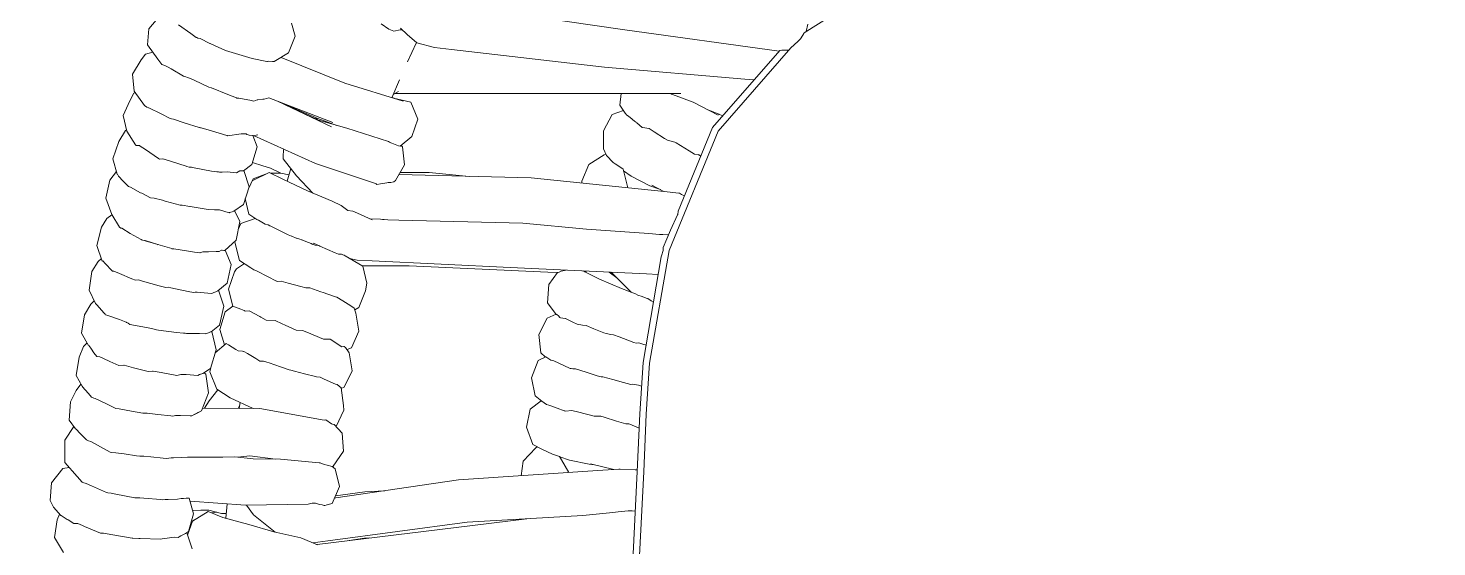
# Model space of a CAD drawing. Header units: centimetres. Extents: x 5488 to 20269, y -31398 to -19684.
# Drawn here: x 6185.37 to 6218.68, y -23768.16 to -23755.91 of the extents above; entities that cross this region are included whole.
import ezdxf

# ---------------------------------------------------------------- set-up
doc = ezdxf.new("R2010")
doc.units = ezdxf.units.CM
doc.layers.add('xxx_Auto_Kaplama_Ahşap Tarama', color=16, linetype='Continuous', lineweight=5)
doc.layers.add('xxx_Auto_Tefris_Tefris', color=32, linetype='Continuous', lineweight=15)

# ---------------------------------------------------------------- blocks, each defined once
blk = doc.blocks.new('trtetre')
at = {"color": 0, "linetype": 'ByBlock'}
for points in [[(443.587, 61.284), (441.215, 62.784)], [(447.824, 61.357), (451.368, 61.865)], [(458.818, 61.686), (459.081, 61.378)], [(443.54, 61.313), (443.496, 61.491)], [(447.824, 61.357), (444.177, 60.851)], [(453.131, 61.394), (452.97, 61.249)], [(453.14, 61.354), (453.085, 61.353)], [(453.14, 61.354), (453.29, 61.32)], [(453.29, 61.32), (453.407, 61.373)], [(453.583, 61.501), (453.407, 61.373)], [(455.706, 61.511), (455.62, 61.208)], [(458.089, 61.268), (458.381, 61.477)], [(459.081, 61.378), (459.114, 60.998)], [(443.596, 61.272), (443.587, 61.284)], [(443.596, 61.272), (443.654, 61.168)], [(443.654, 61.168), (443.67, 61.139)], [(443.734, 61.081), (443.67, 61.139)], [(443.734, 61.081), (443.902, 60.928)], [(452.323, 60.938), (452.747, 61.052)], [(452.97, 61.249), (452.747, 61.052)], [(452.754, 61.058), (452.762, 61.043)], [(452.762, 61.043), (452.961, 60.603)], [(455.781, 60.808), (455.62, 61.208)], [(457.516, 60.978), (457.281, 60.871)], [(457.516, 60.978), (457.634, 61.032)], [(457.637, 61.033), (457.869, 61.151)], [(457.92, 61.16), (457.869, 61.151)], [(457.948, 61.172), (457.921, 61.161)], [(457.964, 61.178), (457.948, 61.172)], [(458.089, 61.268), (457.964, 61.178)], [(459.114, 60.998), (458.87, 60.659)], [(443.902, 60.928), (445.618, 58.957)], [(444.074, 60.876), (443.947, 60.877)], [(444.074, 60.876), (444.115, 60.876)], [(444.152, 60.87), (444.115, 60.876)], [(444.152, 60.87), (444.163, 60.868)], [(444.163, 60.868), (445.75, 59.044)], [(448.309, 60.47), (451.922, 60.891)], [(452.323, 60.938), (451.922, 60.891)], [(455.953, 60.704), (454.444, 60.093)], [(456.114, 60.607), (455.781, 60.808)], [(456.638, 60.674), (456.289, 60.608)], [(457.269, 60.868), (456.638, 60.674)], [(457.269, 60.868), (457.281, 60.871)], [(458.773, 60.537), (458.87, 60.659)], [(459.156, 60.781), (458.989, 60.824)], [(459.26, 60.648), (459.156, 60.781)], [(459.26, 60.648), (459.466, 60.305)], [(448.309, 60.47), (444.985, 60.19)], [(456.155, 60.608), (456.114, 60.607)], [(456.252, 60.612), (456.155, 60.608)], [(456.252, 60.612), (456.271, 60.607)], [(456.289, 60.608), (456.271, 60.607)], [(458.554, 60.432), (458.264, 60.264)], [(458.554, 60.432), (458.622, 60.471)], [(458.622, 60.471), (458.701, 60.513)], [(458.773, 60.537), (458.701, 60.513)], [(459.466, 60.305), (459.428, 59.907)], [(444.768, 60.172), (444.985, 60.19)], [(453.07, 59.671), (454.444, 60.093)], [(453.333, 59.752), (453.157, 60.173)], [(457.211, 59.828), (457.601, 59.983)], [(457.607, 59.985), (457.601, 59.983)], [(457.662, 60.002), (457.606, 59.985)], [(458.007, 60.164), (457.662, 60.002)], [(458.007, 60.164), (458.117, 60.215)], [(458.117, 60.215), (458.252, 60.261)], [(458.264, 60.264), (458.252, 60.261)], [(445.618, 59.34), (446.207, 59.643)], [(446.207, 59.643), (446.757, 59.85)], [(446.504, 59.85), (446.711, 59.85)], [(446.711, 59.85), (453.256, 59.851)], [(446.72, 59.836), (446.735, 59.85)], [(447.942, 59.577), (447.908, 59.85)], [(452.884, 59.644), (452.717, 59.243)], [(453.294, 59.739), (452.884, 59.644)], [(453.18, 59.896), (453.303, 59.824)], [(453.263, 59.732), (453.322, 59.76)], [(453.322, 59.76), (453.33, 59.76)], [(456.241, 59.747), (454.731, 59.168)], [(456.04, 59.67), (454.761, 59.064)], [(456.039, 59.669), (455.086, 59.259)], [(456.355, 59.72), (456.241, 59.747)], [(456.387, 59.718), (456.355, 59.72)], [(456.387, 59.718), (456.505, 59.704)], [(456.505, 59.704), (456.516, 59.704)], [(456.516, 59.704), (456.598, 59.672)], [(456.628, 59.677), (456.598, 59.672)], [(456.654, 59.682), (456.628, 59.677)], [(456.654, 59.682), (456.951, 59.739)], [(456.974, 59.737), (456.951, 59.739)], [(456.996, 59.742), (456.974, 59.737)], [(457.004, 59.745), (456.996, 59.742)], [(457.211, 59.828), (457.005, 59.745)], [(459.428, 59.907), (459.18, 59.566)], [(459.432, 59.857), (459.4, 59.869)], [(459.533, 59.681), (459.432, 59.857)], [(459.533, 59.681), (459.686, 59.328)], [(445.51, 59.32), (445.588, 59.354)], [(445.588, 59.354), (445.594, 59.356)], [(445.601, 59.359), (445.594, 59.356)], [(445.601, 59.359), (445.773, 59.433)], [(445.773, 59.433), (445.861, 59.466)], [(447.73, 59.311), (447.701, 59.287)], [(447.759, 59.33), (447.73, 59.311)], [(447.759, 59.33), (447.778, 59.34)], [(447.778, 59.34), (447.82, 59.384)], [(447.82, 59.384), (447.942, 59.577)], [(448.124, 59.352), (447.859, 59.446)], [(448.333, 58.972), (448.124, 59.352)], [(455.823, 59.567), (455.068, 59.217)], [(455.518, 59.445), (455.524, 59.428)], [(458.792, 59.368), (458.577, 59.26)], [(458.792, 59.368), (459.082, 59.51)], [(459.085, 59.511), (459.082, 59.51)], [(459.125, 59.527), (459.085, 59.511)], [(459.18, 59.566), (459.125, 59.527)], [(459.686, 59.328), (459.604, 58.958)], [(446.564, 57.072), (445.75, 59.044)], [(447.13, 58.947), (447.25, 59.022)], [(447.25, 59.022), (447.409, 59.05)], [(447.411, 59.051), (447.41, 59.05)], [(447.411, 59.051), (447.413, 59.051)], [(447.544, 59.159), (447.413, 59.051)], [(447.552, 59.165), (447.593, 59.199)], [(447.593, 59.199), (447.701, 59.287)], [(448.328, 58.54), (448.333, 58.972)], [(452.717, 59.243), (452.858, 58.835)], [(454.399, 59.031), (453.414, 58.716)], [(454.399, 59.031), (455.068, 59.217)], [(454.632, 59.095), (455.086, 59.259)], [(455.092, 59.228), (455.128, 59.277)], [(457.601, 58.971), (457.235, 58.862)], [(457.601, 58.971), (457.845, 59.039)], [(457.856, 59.038), (457.845, 59.039)], [(457.887, 59.047), (457.856, 59.038)], [(457.891, 59.047), (457.879, 59.045)], [(458.242, 59.159), (457.891, 59.047)], [(458.242, 59.159), (458.501, 59.242)], [(458.542, 59.253), (458.501, 59.242)], [(458.577, 59.26), (458.542, 59.253)], [(459.604, 58.958), (459.398, 58.634)], [(459.635, 58.98), (459.611, 58.993)], [(459.635, 58.98), (459.79, 58.718)], [(446.779, 56.142), (445.618, 58.957)], [(446.303, 58.493), (446.611, 58.681)], [(446.611, 58.681), (446.64, 58.698)], [(446.64, 58.698), (446.817, 58.744)], [(446.886, 58.789), (446.817, 58.744)], [(446.886, 58.789), (447.13, 58.947)], [(452.858, 58.835), (453.134, 58.604)], [(453.174, 58.617), (453.336, 58.676)], [(453.336, 58.676), (453.36, 58.688)], [(453.391, 58.704), (453.36, 58.688)], [(453.414, 58.716), (453.391, 58.704)], [(456.604, 58.855), (455.141, 58.199)], [(456.615, 58.853), (456.505, 58.875)], [(456.618, 58.861), (456.522, 58.588)], [(456.712, 58.866), (456.618, 58.861)], [(456.712, 58.866), (456.729, 58.871)], [(456.729, 58.871), (456.766, 58.881)], [(456.766, 58.881), (456.781, 58.897)], [(456.883, 58.895), (456.781, 58.897)], [(456.894, 58.894), (456.883, 58.895)], [(456.894, 58.894), (457.219, 58.854)], [(457.219, 58.854), (457.231, 58.86)], [(457.231, 58.86), (457.235, 58.862)], [(459.398, 58.634), (459.378, 58.622)], [(459.79, 58.718), (459.928, 58.31)], [(446.029, 58.368), (446.058, 58.39)], [(446.058, 58.39), (446.066, 58.396)], [(446.066, 58.396), (446.076, 58.401)], [(446.076, 58.401), (446.092, 58.409)], [(446.092, 58.409), (446.177, 58.42)], [(446.303, 58.493), (446.177, 58.42)], [(448.097, 58.219), (448.261, 58.383)], [(448.261, 58.383), (448.328, 58.54)], [(448.31, 58.4), (448.275, 58.415)], [(448.678, 58.171), (448.31, 58.4)], [(453.086, 58.593), (453.032, 58.167)], [(453.117, 58.618), (453.086, 58.593)], [(453.134, 58.604), (453.174, 58.617)], [(455.586, 57.907), (455.906, 58.308)], [(455.898, 58.511), (455.889, 58.534)], [(455.9, 58.459), (455.898, 58.511)], [(455.902, 58.422), (455.9, 58.459)], [(455.902, 58.422), (455.906, 58.309)], [(455.906, 58.309), (455.906, 58.308)], [(456.522, 58.588), (456.646, 58.173)], [(458.201, 58.135), (458.717, 58.299)], [(458.728, 58.301), (458.717, 58.299)], [(458.728, 58.301), (458.747, 58.306)], [(458.827, 58.299), (458.747, 58.306)], [(458.849, 58.315), (458.827, 58.299)], [(459.157, 58.53), (458.849, 58.315)], [(459.157, 58.53), (459.284, 58.609)], [(459.284, 58.609), (459.3, 58.618)], [(459.363, 58.621), (459.3, 58.618)], [(459.363, 58.621), (459.378, 58.622)], [(459.928, 58.31), (459.833, 57.946)], [(447.672, 57.896), (447.858, 58.021)], [(447.757, 57.622), (447.86, 58.031)], [(447.86, 58.031), (447.864, 58.062)], [(447.916, 58.098), (447.864, 58.062)], [(447.916, 58.098), (448.055, 58.19)], [(448.055, 58.19), (448.097, 58.219)], [(448.842, 57.779), (448.678, 58.171)], [(452.451, 57.986), (451.509, 57.892)], [(452.451, 57.986), (453.139, 57.982)], [(453.032, 58.167), (453.248, 57.795)], [(453.699, 57.713), (455.141, 58.199)], [(455.724, 58.08), (455.809, 57.779)], [(455.768, 57.925), (455.956, 57.968)], [(455.914, 57.83), (456.233, 57.986)], [(455.956, 57.968), (456.202, 58.084)], [(456.194, 57.967), (455.957, 57.969)], [(456.202, 58.084), (456.385, 58.141)], [(456.624, 57.797), (456.233, 57.986)], [(456.633, 58.218), (456.385, 58.141)], [(456.646, 58.173), (456.845, 58.022)], [(456.712, 57.644), (456.832, 58.032)], [(456.9, 58.023), (456.845, 58.022)], [(456.926, 58.026), (456.9, 58.023)], [(456.926, 58.026), (456.929, 58.025)], [(456.929, 58.025), (456.93, 58.025)], [(457.009, 57.979), (456.93, 58.025)], [(457.009, 57.979), (457.229, 57.998)], [(457.349, 57.995), (457.229, 57.998)], [(457.407, 57.994), (457.349, 57.995)], [(457.407, 57.994), (457.43, 58)], [(457.43, 58), (457.45, 57.999)], [(457.45, 57.999), (457.476, 57.997)], [(457.476, 57.997), (457.595, 58.019)], [(457.595, 58.019), (458.052, 58.105)], [(458.072, 58.107), (458.052, 58.105)], [(458.072, 58.107), (458.122, 58.111)], [(458.126, 58.111), (458.122, 58.111)], [(458.183, 58.129), (458.126, 58.111)], [(458.201, 58.135), (458.183, 58.129)], [(459.848, 58.005), (460.003, 57.803)], [(450.041, 57.855), (446.896, 57.534)], [(446.899, 57.534), (447.186, 57.688)], [(446.984, 57.58), (447.231, 57.666)], [(447.231, 57.666), (447.672, 57.896)], [(448.84, 57.732), (448.842, 57.779)], [(450.041, 57.855), (453.168, 57.933)], [(453.248, 57.795), (453.285, 57.766)], [(453.36, 57.75), (453.285, 57.766)], [(453.396, 57.746), (453.36, 57.75)], [(453.396, 57.746), (453.42, 57.744)], [(453.42, 57.744), (453.455, 57.739)], [(453.544, 57.723), (453.455, 57.739)], [(453.606, 57.715), (453.544, 57.723)], [(453.606, 57.715), (453.691, 57.704)], [(453.691, 57.704), (453.702, 57.714)], [(455.201, 57.495), (455.586, 57.907)], [(455.332, 57.548), (455.914, 57.83)], [(456.617, 57.832), (456.321, 57.944)], [(456.726, 57.598), (456.617, 57.832)], [(456.712, 57.644), (456.844, 57.224)], [(459.277, 57.507), (459.516, 57.639)], [(459.516, 57.639), (459.563, 57.653)], [(459.691, 57.782), (459.563, 57.653)], [(459.798, 57.901), (459.691, 57.782)], [(459.798, 57.901), (459.821, 57.946)], [(459.833, 57.946), (459.821, 57.946)], [(460.1, 57.377), (460.003, 57.803)], [(446.485, 57.466), (446.416, 57.43)], [(446.485, 57.466), (446.531, 57.494)], [(446.531, 57.494), (446.547, 57.498)], [(446.547, 57.498), (446.896, 57.534)], [(454.533, 57.206), (454.744, 57.309)], [(454.744, 57.309), (455.332, 57.548)], [(456.718, 56.996), (456.799, 57.366)], [(458.696, 57.31), (458.341, 57.211)], [(458.696, 57.31), (458.758, 57.326)], [(458.758, 57.326), (458.952, 57.378)], [(459.044, 57.384), (458.952, 57.378)], [(459.248, 57.492), (459.044, 57.384)], [(459.248, 57.492), (459.277, 57.507)], [(460.1, 57.377), (459.954, 56.989)], [(446.574, 56.993), (446.564, 57.072)], [(446.575, 56.988), (446.574, 56.993)], [(446.575, 56.988), (446.578, 56.982)], [(446.578, 56.982), (446.748, 56.624)], [(453.799, 56.867), (454.15, 57.02)], [(454.15, 57.02), (454.26, 57.073)], [(454.26, 57.073), (454.376, 57.084)], [(454.438, 57.131), (454.376, 57.084)], [(454.438, 57.131), (454.533, 57.206)], [(456.525, 56.872), (456.718, 56.996)], [(456.844, 57.224), (457.069, 57.072)], [(457.052, 57.083), (456.929, 56.822)], [(457.113, 57.055), (457.069, 57.071)], [(457.113, 57.055), (457.114, 57.055)], [(457.114, 57.055), (457.171, 57.041)], [(457.171, 57.041), (457.184, 57.034)], [(457.411, 57.098), (457.184, 57.034)], [(457.411, 57.098), (457.529, 57.102)], [(457.529, 57.102), (457.676, 57.109)], [(457.677, 57.109), (457.676, 57.109)], [(458.104, 57.181), (457.677, 57.109)], [(458.104, 57.181), (458.113, 57.183)], [(458.113, 57.183), (458.291, 57.21)], [(458.341, 57.211), (458.291, 57.21)], [(459.778, 56.692), (459.954, 56.989)], [(459.952, 56.985), (460.07, 56.899)], [(447.256, 56.539), (448.734, 56.641)], [(450.235, 56.786), (448.734, 56.641)], [(450.235, 56.786), (453.166, 56.858)], [(453.43, 56.869), (453.166, 56.858)], [(453.43, 56.869), (453.514, 56.873)], [(453.514, 56.873), (453.539, 56.874)], [(453.555, 56.875), (453.539, 56.874)], [(453.555, 56.875), (453.6, 56.877)], [(453.6, 56.877), (453.847, 56.888)], [(456.196, 56.715), (455.785, 56.509)], [(456.222, 56.727), (456.196, 56.715)], [(456.262, 56.744), (456.222, 56.727)], [(456.262, 56.744), (456.326, 56.766)], [(456.486, 56.855), (456.326, 56.766)], [(456.486, 56.855), (456.487, 56.855)], [(456.487, 56.855), (456.511, 56.868)], [(456.511, 56.868), (456.525, 56.872)], [(456.906, 56.778), (456.565, 56.898)], [(456.964, 56.652), (456.906, 56.778)], [(456.929, 56.822), (457.018, 56.386)], [(459.524, 56.546), (459.722, 56.672)], [(459.742, 56.671), (459.722, 56.672)], [(459.778, 56.692), (459.742, 56.671)], [(460.07, 56.899), (460.203, 56.688)], [(460.203, 56.688), (460.307, 56.255)], [(446.919, 56.211), (446.748, 56.624)], [(446.806, 56.508), (446.796, 56.508)], [(446.806, 56.508), (446.925, 56.517)], [(446.925, 56.517), (447.002, 56.522)], [(447.002, 56.522), (447.256, 56.539)], [(455.089, 56.278), (455.194, 56.31)], [(455.199, 56.285), (455.244, 56.306)], [(455.468, 56.394), (455.244, 56.306)], [(455.511, 56.407), (455.458, 56.391)], [(455.511, 56.407), (455.585, 56.43)], [(455.593, 56.432), (455.703, 56.478)], [(455.746, 56.498), (455.704, 56.478)], [(455.745, 56.498), (455.785, 56.509)], [(456.933, 55.903), (457.041, 56.305)], [(457.018, 56.386), (457.285, 56.137)], [(457.041, 56.305), (457.05, 56.356)], [(458.866, 56.28), (459.167, 56.374)], [(458.866, 56.28), (459.169, 56.369)], [(459.187, 56.374), (459.167, 56.374)], [(459.219, 56.384), (459.169, 56.369)], [(459.255, 56.394), (459.234, 56.388)], [(459.265, 56.397), (459.255, 56.394)], [(459.523, 56.546), (459.265, 56.397)], [(447.243, 53.474), (446.779, 56.142)], [(446.921, 56.188), (446.919, 56.211)], [(446.921, 56.188), (446.919, 56.152)], [(446.919, 56.152), (446.919, 56.147)], [(446.921, 56.142), (446.919, 56.147)], [(446.957, 56.011), (446.921, 56.142)], [(446.957, 56.011), (446.962, 55.99)], [(447.395, 53.496), (446.962, 55.99)], [(454.024, 55.769), (454.437, 56.014)], [(454.437, 56.014), (454.463, 56.028)], [(454.463, 56.028), (454.491, 56.037)], [(454.491, 56.037), (454.526, 56.05)], [(454.526, 56.05), (454.597, 56.052)], [(454.676, 56.087), (454.597, 56.052)], [(454.676, 56.087), (455.035, 56.245)], [(455.035, 56.245), (455.062, 56.257)], [(455.062, 56.257), (455.151, 56.265)], [(455.198, 56.285), (455.151, 56.265)], [(457.272, 56.149), (457.135, 55.806)], [(457.309, 56.14), (457.285, 56.137)], [(457.35, 56.148), (457.309, 56.14)], [(457.35, 56.148), (457.363, 56.15)], [(457.418, 56.114), (457.363, 56.15)], [(457.487, 56.115), (457.418, 56.114)], [(457.67, 56.112), (457.487, 56.115)], [(457.67, 56.112), (457.8, 56.109)], [(457.871, 56.082), (457.8, 56.109)], [(457.874, 56.082), (457.87, 56.082)], [(458.004, 56.102), (457.874, 56.082)], [(458.189, 56.132), (458.004, 56.102)], [(458.189, 56.132), (458.487, 56.18)], [(458.508, 56.178), (458.487, 56.18)], [(458.535, 56.182), (458.508, 56.178)], [(458.535, 56.182), (458.537, 56.183)], [(458.866, 56.28), (458.54, 56.184)], [(458.866, 56.28), (458.861, 56.278)], [(460.307, 56.255), (460.182, 55.89)], [(450.533, 55.738), (447.313, 55.587)], [(448.014, 55.494), (448.192, 55.628)], [(448.427, 55.465), (448.815, 55.657)], [(448.738, 55.654), (448.744, 55.622)], [(448.777, 55.638), (448.741, 55.637)], [(448.809, 55.657), (448.796, 55.648)], [(449.216, 55.676), (449.329, 55.65)], [(449.329, 55.65), (449.378, 55.626)], [(449.394, 55.617), (449.645, 55.629)], [(452.928, 55.777), (449.645, 55.629)], [(450.533, 55.738), (453.796, 55.895)], [(452.928, 55.777), (454.044, 55.781)], [(454.158, 55.912), (453.796, 55.895)], [(453.928, 55.367), (454.024, 55.769)], [(454.158, 55.912), (454.336, 55.954)], [(456.52, 55.652), (456.277, 55.527)], [(456.554, 55.667), (456.52, 55.652)], [(456.554, 55.667), (456.594, 55.686)], [(456.594, 55.686), (456.671, 55.733)], [(456.671, 55.733), (456.933, 55.903)], [(457.004, 55.704), (456.822, 55.831)], [(457.051, 55.639), (457.004, 55.704)], [(457.193, 55.23), (457.051, 55.639)], [(457.135, 55.806), (457.231, 55.367)], [(459.778, 55.598), (459.907, 55.653)], [(459.944, 55.653), (459.907, 55.653)], [(459.95, 55.659), (459.944, 55.653)], [(460.111, 55.833), (459.95, 55.659)], [(460.111, 55.833), (460.172, 55.894)], [(460.182, 55.89), (460.172, 55.894)], [(460.275, 55.884), (460.203, 55.95)], [(460.275, 55.884), (460.431, 55.644)], [(460.431, 55.644), (460.493, 55.202)], [(447.034, 55.574), (447.313, 55.587)], [(447.664, 55.148), (448.146, 55.626)], [(447.9, 55.239), (448.427, 55.465)], [(449.378, 55.626), (449.394, 55.617)], [(449.621, 55.336), (449.415, 55.618)], [(449.621, 55.336), (449.654, 54.904)], [(453.956, 55.19), (453.928, 55.367)], [(455.49, 55.286), (455.782, 55.369)], [(455.782, 55.369), (455.948, 55.414)], [(455.948, 55.414), (456.042, 55.41)], [(456.042, 55.41), (456.064, 55.417)], [(456.056, 55.415), (456.061, 55.416)], [(456.277, 55.527), (456.061, 55.416)], [(457.231, 55.367), (457.451, 55.184)], [(458.837, 55.308), (458.679, 55.264)], [(459.227, 55.417), (458.837, 55.308)], [(459.227, 55.417), (459.325, 55.445)], [(459.396, 55.437), (459.325, 55.445)], [(459.479, 55.469), (459.396, 55.437)], [(459.778, 55.598), (459.479, 55.469)], [(447.202, 54.954), (447.283, 55.003)], [(447.283, 55.003), (447.323, 55.017)], [(447.323, 55.017), (447.417, 55.053)], [(447.417, 55.053), (447.519, 55.081)], [(447.576, 55.114), (447.519, 55.081)], [(447.576, 55.114), (447.9, 55.239)], [(454.113, 54.793), (453.956, 55.19)], [(454.492, 54.948), (454.639, 55.038)], [(454.639, 55.038), (454.67, 55.046)], [(454.67, 55.046), (454.717, 55.059)], [(454.957, 55.144), (454.717, 55.059)], [(454.957, 55.144), (455.012, 55.164)], [(455.011, 55.163), (455.276, 55.256)], [(455.276, 55.256), (455.282, 55.258)], [(455.282, 55.258), (455.366, 55.256)], [(455.49, 55.286), (455.366, 55.256)], [(457.097, 54.823), (457.193, 55.23)], [(457.309, 54.821), (457.431, 55.201)], [(457.497, 55.163), (457.451, 55.184)], [(457.544, 55.148), (457.497, 55.163)], [(457.544, 55.148), (457.561, 55.143)], [(457.592, 55.124), (457.561, 55.143)], [(457.688, 55.132), (457.592, 55.124)], [(457.936, 55.155), (457.688, 55.132)], [(457.936, 55.155), (457.985, 55.159)], [(458.022, 55.149), (457.985, 55.159)], [(458.15, 55.175), (458.022, 55.149)], [(458.562, 55.259), (458.15, 55.175)], [(458.562, 55.259), (458.618, 55.271)], [(458.679, 55.264), (458.618, 55.271)], [(460.493, 55.202), (460.344, 54.885)], [(447.202, 54.954), (447.148, 54.921)], [(449.397, 54.593), (449.434, 54.628)], [(449.434, 54.628), (449.446, 54.63)], [(449.446, 54.63), (449.654, 54.904)], [(449.662, 54.539), (449.452, 54.637)], [(454.112, 54.234), (454.187, 54.66)], [(454.211, 54.741), (454.113, 54.793)], [(454.187, 54.66), (454.222, 54.779)], [(454.222, 54.779), (454.284, 54.82)], [(454.284, 54.82), (454.294, 54.826)], [(454.294, 54.826), (454.301, 54.829)], [(454.492, 54.948), (454.301, 54.829)], [(456.458, 54.578), (456.709, 54.713)], [(456.709, 54.713), (456.799, 54.71)], [(456.827, 54.72), (456.799, 54.71)], [(456.827, 54.72), (456.908, 54.753)], [(456.908, 54.753), (457.092, 54.827)], [(457.273, 54.687), (457.092, 54.827)], [(457.399, 54.273), (457.273, 54.687)], [(457.309, 54.821), (457.408, 54.377)], [(460.104, 54.619), (460.112, 54.632)], [(460.145, 54.664), (460.112, 54.632)], [(460.306, 54.848), (460.145, 54.664)], [(460.306, 54.848), (460.34, 54.886)], [(460.344, 54.885), (460.34, 54.886)], [(460.374, 54.949), (460.451, 54.875)], [(460.451, 54.875), (460.605, 54.617)], [(448.742, 54.364), (448.559, 54.289)], [(448.824, 54.379), (448.742, 54.364)], [(448.824, 54.379), (448.949, 54.4)], [(449.051, 54.449), (448.949, 54.4)], [(449.228, 54.534), (449.051, 54.449)], [(449.228, 54.534), (449.236, 54.537)], [(449.236, 54.537), (449.349, 54.55)], [(449.361, 54.56), (449.349, 54.55)], [(449.397, 54.593), (449.361, 54.56)], [(449.857, 54.152), (449.662, 54.539)], [(455.855, 54.379), (455.596, 54.261)], [(455.855, 54.379), (455.927, 54.411)], [(455.927, 54.411), (456.094, 54.485)], [(456.094, 54.485), (456.306, 54.491)], [(456.433, 54.563), (456.306, 54.491)], [(456.433, 54.563), (456.458, 54.578)], [(457.408, 54.377), (457.609, 54.221)], [(459.02, 54.294), (459.219, 54.338)], [(459.53, 54.395), (459.219, 54.338)], [(459.566, 54.422), (459.53, 54.395)], [(459.566, 54.422), (459.599, 54.436)], [(459.612, 54.441), (459.599, 54.436)], [(459.612, 54.441), (459.62, 54.444)], [(459.62, 54.444), (459.776, 54.509)], [(460.074, 54.609), (459.777, 54.509)], [(460.074, 54.609), (460.104, 54.619)], [(460.669, 54.183), (460.605, 54.617)], [(447.613, 53.97), (447.557, 53.95)], [(447.613, 53.97), (447.961, 54.1)], [(447.961, 54.1), (448.089, 54.148)], [(448.089, 54.148), (448.153, 54.152)], [(448.268, 54.179), (448.153, 54.152)], [(448.268, 54.179), (448.323, 54.191)], [(448.559, 54.289), (448.323, 54.191)], [(449.814, 53.722), (449.857, 54.152)], [(454.29, 53.843), (454.112, 54.234)], [(454.723, 54), (454.515, 53.865)], [(454.723, 54), (454.757, 54.022)], [(454.757, 54.022), (454.792, 54.045)], [(454.792, 54.045), (454.953, 54.048)], [(455.196, 54.146), (454.953, 54.048)], [(455.196, 54.146), (455.308, 54.193)], [(455.308, 54.193), (455.445, 54.249)], [(455.445, 54.249), (455.596, 54.261)], [(457.29, 53.911), (457.399, 54.273)], [(457.589, 54.227), (457.49, 53.79)], [(457.595, 54.232), (457.589, 54.227)], [(457.609, 54.221), (457.622, 54.215)], [(457.668, 54.196), (457.622, 54.215)], [(457.697, 54.188), (457.668, 54.196)], [(457.697, 54.188), (457.727, 54.179)], [(457.728, 54.179), (457.727, 54.179)], [(457.728, 54.179), (457.729, 54.178)], [(457.736, 54.174), (457.73, 54.178)], [(457.88, 54.175), (457.736, 54.174)], [(457.88, 54.175), (457.928, 54.175)], [(457.928, 54.175), (458.19, 54.179)], [(458.19, 54.179), (458.223, 54.186)], [(458.264, 54.189), (458.223, 54.186)], [(458.264, 54.189), (458.424, 54.206)], [(458.424, 54.206), (458.852, 54.255)], [(458.852, 54.255), (458.9, 54.269)], [(458.924, 54.273), (458.9, 54.269)], [(458.924, 54.273), (459.02, 54.294)], [(460.669, 54.183), (460.505, 53.894)], [(447.324, 53.904), (447.396, 53.929)], [(447.396, 53.929), (447.496, 53.959)], [(447.496, 53.959), (447.557, 53.95)], [(449.695, 53.629), (449.6, 53.565)], [(449.873, 53.537), (449.695, 53.629)], [(449.814, 53.722), (449.705, 53.624)], [(454.272, 53.298), (454.34, 53.725)], [(454.392, 53.798), (454.29, 53.843)], [(454.34, 53.725), (454.428, 53.849)], [(454.453, 53.866), (454.428, 53.849)], [(454.453, 53.867), (454.457, 53.869)], [(454.457, 53.869), (454.466, 53.872)], [(454.466, 53.872), (454.515, 53.865)], [(456.554, 53.586), (456.744, 53.703)], [(456.744, 53.703), (456.836, 53.751)], [(456.836, 53.751), (456.844, 53.754)], [(456.844, 53.754), (456.863, 53.762)], [(456.863, 53.762), (456.97, 53.769)], [(457.025, 53.802), (456.97, 53.769)], [(457.025, 53.802), (457.197, 53.908)], [(457.197, 53.908), (457.254, 53.942)], [(457.254, 53.942), (457.511, 53.72)], [(457.622, 53.353), (457.49, 53.79)], [(460.151, 53.589), (460.243, 53.631)], [(460.312, 53.632), (460.243, 53.631)], [(460.378, 53.724), (460.312, 53.632)], [(460.439, 53.81), (460.378, 53.724)], [(460.439, 53.81), (460.492, 53.885)], [(460.505, 53.894), (460.492, 53.885)], [(460.542, 53.961), (460.624, 53.868)], [(460.624, 53.868), (460.728, 53.622)], [(447.318, 52.273), (447.243, 53.474)], [(447.47, 52.284), (447.395, 53.496)], [(448.741, 53.266), (448.995, 53.343)], [(448.995, 53.343), (449.051, 53.342)], [(449.093, 53.35), (449.051, 53.342)], [(449.093, 53.35), (449.116, 53.354)], [(449.265, 53.425), (449.116, 53.354)], [(449.505, 53.535), (449.265, 53.425)], [(449.546, 53.541), (449.505, 53.535)], [(449.546, 53.541), (449.571, 53.545)], [(449.6, 53.565), (449.571, 53.545)], [(450.028, 53.131), (449.873, 53.537)], [(454.461, 52.911), (454.272, 53.298)], [(455.638, 53.292), (455.723, 53.31)], [(455.722, 53.31), (455.765, 53.319)], [(455.967, 53.391), (455.765, 53.319)], [(455.967, 53.391), (456.235, 53.488)], [(456.235, 53.488), (456.288, 53.503)], [(456.288, 53.503), (456.372, 53.528)], [(456.372, 53.528), (456.453, 53.526)], [(456.554, 53.586), (456.453, 53.526)], [(457.64, 53.269), (457.618, 53.367)], [(457.622, 53.353), (457.8, 53.236)], [(459.446, 53.371), (459.093, 53.282)], [(459.667, 53.428), (459.446, 53.371)], [(459.667, 53.428), (459.671, 53.429)], [(459.789, 53.425), (459.672, 53.429)], [(460.003, 53.521), (459.789, 53.425)], [(460.151, 53.589), (460.003, 53.521)], [(460.728, 53.622), (460.801, 53.185)], [(447.505, 52.954), (447.636, 52.983)], [(447.636, 52.983), (447.683, 52.975)], [(447.856, 53.022), (447.683, 52.975)], [(447.856, 53.022), (448.105, 53.088)], [(448.105, 53.088), (448.343, 53.152)], [(448.343, 53.152), (448.388, 53.152)], [(448.481, 53.181), (448.388, 53.152)], [(448.481, 53.181), (448.741, 53.266)], [(449.946, 52.707), (450.028, 53.131)], [(454.534, 52.898), (454.627, 52.974)], [(454.627, 52.974), (454.665, 52.979)], [(454.669, 52.981), (454.665, 52.979)], [(454.938, 53.103), (454.669, 52.981)], [(454.938, 53.103), (455.03, 53.145)], [(455.03, 53.145), (455.117, 53.153)], [(455.14, 53.159), (455.117, 53.153)], [(455.398, 53.228), (455.14, 53.159)], [(455.398, 53.228), (455.638, 53.292)], [(457.471, 52.864), (457.64, 53.269)], [(457.735, 53.22), (457.667, 52.777)], [(457.775, 53.253), (457.735, 53.22)], [(457.8, 53.236), (457.853, 53.221)], [(457.853, 53.221), (457.861, 53.219)], [(457.88, 53.21), (457.861, 53.219)], [(457.88, 53.21), (457.921, 53.19)], [(457.921, 53.19), (458.196, 53.207)], [(458.196, 53.207), (458.27, 53.213)], [(458.285, 53.211), (458.27, 53.213)], [(458.285, 53.211), (458.321, 53.207)], [(458.416, 53.186), (458.321, 53.207)], [(458.786, 53.254), (458.416, 53.186)], [(458.93, 53.283), (458.786, 53.254)], [(458.93, 53.283), (458.981, 53.291)], [(458.984, 53.291), (458.981, 53.291)], [(458.984, 53.291), (458.993, 53.291)], [(459.093, 53.282), (458.993, 53.291)], [(460.659, 52.931), (460.801, 53.185)], [(460.686, 52.98), (460.802, 52.829)], [(447.43, 52.934), (447.505, 52.954)], [(449.785, 52.577), (449.946, 52.707)], [(454.532, 52.882), (454.461, 52.911)], [(454.534, 52.898), (454.478, 52.476)], [(456.615, 52.407), (457.156, 52.658)], [(457.156, 52.658), (457.471, 52.864)], [(457.656, 52.588), (457.45, 52.85)], [(457.667, 52.777), (457.833, 52.354)], [(460.101, 52.521), (460.353, 52.646)], [(460.379, 52.654), (460.353, 52.646)], [(460.379, 52.654), (460.429, 52.671)], [(460.433, 52.671), (460.429, 52.671)], [(460.468, 52.712), (460.433, 52.671)], [(460.468, 52.712), (460.519, 52.769)], [(460.519, 52.77), (460.648, 52.921)], [(460.652, 52.924), (460.648, 52.921)], [(460.652, 52.924), (460.659, 52.931)], [(460.802, 52.829), (460.934, 52.564)], [(448.699, 52.261), (448.972, 52.334)], [(448.972, 52.334), (449.084, 52.362)], [(449.084, 52.362), (449.217, 52.343)], [(449.244, 52.348), (449.217, 52.343)], [(449.244, 52.348), (449.263, 52.35)], [(449.427, 52.416), (449.263, 52.35)], [(449.571, 52.473), (449.427, 52.416)], [(449.62, 52.485), (449.571, 52.473)], [(449.62, 52.485), (449.675, 52.497)], [(449.675, 52.497), (449.785, 52.577)], [(450.066, 52.392), (449.803, 52.591)], [(450.153, 51.964), (450.066, 52.392)], [(454.469, 52.368), (454.478, 52.476)], [(454.653, 51.981), (454.469, 52.368)], [(454.931, 52.133), (456.454, 52.406)], [(457.809, 52.417), (456.454, 52.406)], [(456.921, 52.549), (456.941, 52.416)], [(456.936, 52.41), (456.964, 52.444)], [(457.763, 52.417), (457.656, 52.588)], [(457.938, 52.298), (457.833, 52.354)], [(458.063, 52.232), (457.904, 52.32)], [(457.951, 52.292), (457.938, 52.298)], [(458.865, 52.267), (459.123, 52.296)], [(459.189, 52.293), (459.123, 52.296)], [(459.221, 52.299), (459.189, 52.293)], [(459.221, 52.299), (459.489, 52.347)], [(459.489, 52.347), (459.78, 52.401)], [(459.858, 52.409), (459.78, 52.401)], [(459.858, 52.409), (459.873, 52.411)], [(459.873, 52.411), (460.101, 52.521)], [(460.934, 52.564), (460.966, 52.13)], [(447.377, 50.907), (447.318, 52.273)], [(447.53, 50.916), (447.47, 52.284)], [(447.485, 51.939), (447.706, 52.037)], [(447.706, 52.037), (447.727, 52.047)], [(447.727, 52.047), (447.799, 52.042)], [(448.021, 52.11), (447.799, 52.042)], [(448.021, 52.11), (448.31, 52.204)], [(448.31, 52.204), (448.392, 52.225)], [(448.392, 52.225), (448.397, 52.226)], [(448.397, 52.226), (448.409, 52.229)], [(448.409, 52.229), (448.55, 52.222)], [(448.699, 52.261), (448.55, 52.222)], [(449.999, 51.559), (450.153, 51.964)], [(454.702, 52.032), (454.507, 51.822)], [(454.655, 51.981), (454.653, 51.981)], [(454.735, 52.039), (454.702, 52.032)], [(454.735, 52.039), (454.758, 52.043)], [(454.898, 52.135), (454.758, 52.043)], [(454.931, 52.133), (454.898, 52.135)], [(457.951, 52.292), (458.004, 52.265)], [(458.1, 52.233), (458.063, 52.232)], [(458.1, 52.233), (458.329, 52.237)], [(458.329, 52.237), (458.453, 52.239)], [(458.511, 52.229), (458.453, 52.239)], [(458.561, 52.235), (458.511, 52.229)], [(458.561, 52.235), (458.865, 52.267)], [(460.966, 52.13), (460.815, 51.927)], [(461.069, 51.659), (460.855, 51.981)], [(454.507, 51.822), (454.475, 51.395)], [(460.511, 51.646), (460.452, 51.623)], [(460.511, 51.646), (460.556, 51.664)], [(460.556, 51.664), (460.704, 51.817)], [(460.704, 51.817), (460.799, 51.917)], [(460.799, 51.917), (460.815, 51.927)], [(461.069, 51.659), (461.07, 51.238)], [(449.366, 51.274), (449.532, 51.329)], [(449.532, 51.329), (449.77, 51.437)], [(449.77, 51.437), (449.999, 51.559)], [(449.931, 51.477), (449.894, 51.503)], [(450.229, 51.161), (449.931, 51.477)], [(454.475, 51.395), (454.722, 51.041)], [(459.37, 51.288), (459.662, 51.332)], [(459.662, 51.332), (459.861, 51.362)], [(459.956, 51.37), (459.861, 51.362)], [(459.956, 51.37), (459.993, 51.372)], [(459.993, 51.373), (460.298, 51.538)], [(460.298, 51.538), (460.452, 51.623)], [(447.939, 50.975), (447.58, 50.959)], [(447.939, 50.975), (447.943, 50.976)], [(447.943, 50.976), (447.969, 50.971)], [(447.969, 50.971), (448.348, 50.946)], [(448.083, 50.963), (448.638, 51.101)], [(448.54, 51.076), (448.665, 51.091)], [(448.665, 51.091), (449.132, 51.189)], [(449.132, 51.189), (449.359, 51.261)], [(449.15, 50.893), (449.321, 51.194)], [(449.321, 51.194), (449.366, 51.274)], [(450.279, 50.818), (450.229, 51.161)], [(454.671, 50.978), (454.572, 50.56)], [(454.748, 51.039), (454.671, 50.978)], [(454.722, 51.041), (454.741, 51.034)], [(454.867, 51.066), (454.748, 51.039)], [(454.867, 51.066), (454.936, 51.086)], [(454.936, 51.086), (455.028, 51.12)], [(455.028, 51.12), (455.05, 51.123)], [(455.969, 51.211), (455.05, 51.123)], [(455.969, 51.211), (456.613, 51.216)], [(456.089, 51.212), (456.695, 51.284)], [(457.046, 51.267), (456.613, 51.216)], [(456.98, 51.259), (456.695, 51.284)], [(457.33, 51.253), (457.046, 51.267)], [(457.513, 51.257), (457.33, 51.253)], [(457.513, 51.257), (457.924, 51.256)], [(457.929, 51.256), (457.924, 51.256)], [(457.998, 51.256), (457.929, 51.256)], [(458.034, 51.257), (457.998, 51.256)], [(458.034, 51.257), (458.154, 51.259)], [(458.17, 51.256), (458.154, 51.259)], [(458.31, 51.251), (458.17, 51.256)], [(458.31, 51.251), (458.499, 51.244)], [(458.499, 51.244), (458.553, 51.241)], [(458.665, 51.226), (458.553, 51.241)], [(458.743, 51.234), (458.665, 51.226)], [(458.743, 51.234), (459.032, 51.262)], [(459.032, 51.262), (459.201, 51.279)], [(459.29, 51.276), (459.201, 51.279)], [(459.37, 51.288), (459.29, 51.276)], [(461.065, 51.128), (460.774, 50.796)], [(461.116, 50.987), (460.961, 51.009)], [(461.065, 51.128), (461.07, 51.238)], [(461.384, 50.651), (461.116, 50.987)], [(447.499, 48.479), (447.377, 50.907)], [(447.58, 50.959), (447.528, 50.957)], [(447.651, 48.485), (447.53, 50.916)], [(451.755, 50.72), (448.348, 50.946)], [(451.755, 50.72), (454.66, 50.293)], [(460.436, 50.578), (460.564, 50.635)], [(460.642, 50.66), (460.564, 50.635)], [(460.642, 50.66), (460.659, 50.666)], [(460.774, 50.796), (460.659, 50.666)], [(461.411, 50.232), (461.384, 50.651)], [(453.971, 50.439), (453.504, 50.463)], [(453.971, 50.439), (454.669, 50.343)], [(454.572, 50.56), (454.749, 50.164)], [(459.409, 50.296), (459.861, 50.385)], [(459.861, 50.385), (459.969, 50.405)], [(460.05, 50.415), (459.969, 50.405)], [(460.05, 50.415), (460.082, 50.419)], [(460.082, 50.419), (460.436, 50.578)], [(447.576, 49.983), (447.652, 49.988)], [(447.715, 49.989), (447.652, 49.988)], [(447.748, 49.986), (447.715, 49.989)], [(447.986, 49.962), (447.748, 49.986)], [(454.694, 50.289), (454.66, 50.293)], [(454.749, 50.164), (454.868, 50.126)], [(454.867, 50.126), (454.917, 50.111)], [(454.918, 50.11), (454.931, 50.111)], [(454.983, 50.127), (454.931, 50.111)], [(454.983, 50.127), (455.043, 50.138)], [(455.043, 50.138), (455.136, 50.168)], [(455.181, 50.171), (455.136, 50.168)], [(455.181, 50.171), (455.185, 50.171)], [(455.185, 50.171), (455.217, 50.166)], [(455.311, 50.144), (455.217, 50.166)], [(455.311, 50.144), (456.795, 50.123)], [(456.608, 49.892), (456.773, 50.123)], [(458.107, 50.219), (456.795, 50.123)], [(457.23, 50.155), (457.263, 49.814)], [(457.334, 49.834), (457.681, 49.97)], [(457.365, 49.927), (457.664, 50.006)], [(457.664, 50.006), (457.849, 50.002)], [(458.052, 49.741), (457.681, 49.97)], [(458.047, 49.998), (457.849, 50.002)], [(458.126, 50.286), (458.025, 49.92)], [(458.199, 50.285), (458.126, 50.286)], [(458.199, 50.285), (458.262, 50.283)], [(458.262, 50.283), (458.318, 50.278)], [(458.404, 50.264), (458.318, 50.278)], [(458.627, 50.256), (458.404, 50.264)], [(458.634, 50.256), (458.627, 50.257)], [(458.634, 50.256), (458.692, 50.257)], [(458.761, 50.251), (458.692, 50.257)], [(458.794, 50.254), (458.761, 50.251)], [(458.794, 50.254), (459.195, 50.288)], [(459.195, 50.288), (459.294, 50.296)], [(459.4, 50.296), (459.294, 50.296)], [(459.4, 50.296), (459.409, 50.296)], [(461.332, 50.078), (461.16, 49.877)], [(461.332, 50.078), (461.411, 50.232)], [(447.986, 49.962), (448.046, 49.956)], [(448.046, 49.956), (448.11, 49.95)], [(448.11, 49.95), (448.816, 49.876)], [(451.557, 49.719), (448.816, 49.876)], [(451.817, 49.597), (450.146, 49.8)], [(451.557, 49.719), (454.847, 49.278)], [(456.091, 49.482), (456.608, 49.892)], [(456.124, 49.489), (456.719, 49.667)], [(456.719, 49.667), (457.334, 49.834)], [(457.253, 49.923), (457.365, 49.927)], [(457.602, 49.939), (457.476, 49.956)], [(458.019, 49.771), (457.96, 49.798)], [(458.052, 49.741), (458.019, 49.771)], [(458.025, 49.92), (458.139, 49.501)], [(458.166, 49.415), (458.052, 49.741)], [(460.598, 49.619), (460.648, 49.639)], [(460.598, 49.619), (460.648, 49.639)], [(460.648, 49.639), (460.762, 49.685)], [(460.648, 49.639), (460.762, 49.685)], [(460.762, 49.685), (460.858, 49.69)], [(460.762, 49.685), (460.858, 49.69)], [(460.989, 49.772), (460.858, 49.69)], [(460.989, 49.772), (461.008, 49.784)], [(461.008, 49.784), (461.15, 49.878)], [(461.16, 49.877), (461.15, 49.878)], [(461.19, 49.912), (461.25, 49.772)], [(461.25, 49.772), (461.314, 49.355)], [(451.817, 49.597), (455.098, 49.194)], [(453.98, 49.34), (453.856, 49.347)], [(453.98, 49.34), (454.346, 49.287)], [(455.094, 49.182), (455.487, 49.35)], [(455.487, 49.35), (456.124, 49.489)], [(458.185, 49.47), (458.059, 49.093)], [(458.139, 49.501), (458.213, 49.451)], [(458.323, 49.395), (458.213, 49.451)], [(458.323, 49.395), (458.213, 49.451)], [(458.334, 49.389), (458.323, 49.395)], [(458.334, 49.389), (458.339, 49.387)], [(458.339, 49.387), (458.387, 49.358)], [(458.48, 49.363), (458.387, 49.358)], [(458.48, 49.363), (458.706, 49.334)], [(458.706, 49.334), (458.764, 49.327)], [(458.801, 49.316), (458.764, 49.327)], [(459.287, 49.335), (458.801, 49.316)], [(459.318, 49.336), (459.287, 49.335)], [(459.318, 49.336), (459.456, 49.341)], [(459.477, 49.338), (459.456, 49.341)], [(459.983, 49.431), (459.477, 49.338)], [(459.983, 49.431), (459.477, 49.338)], [(460.019, 49.437), (459.983, 49.431)], [(460.019, 49.437), (459.983, 49.431)], [(460.019, 49.437), (460.156, 49.46)], [(460.019, 49.437), (460.156, 49.46)], [(460.22, 49.46), (460.156, 49.46)], [(460.22, 49.46), (460.156, 49.46)], [(460.598, 49.619), (460.22, 49.46)], [(460.598, 49.619), (460.22, 49.46)], [(461.314, 49.355), (461.098, 49.003)], [(455.206, 49.23), (454.847, 49.278)], [(455.118, 49.192), (455.098, 49.194)]]:
    blk.add_lwpolyline(points, dxfattribs=at)
blk = doc.blocks.new('koltukrewrweewr')
at = {"xscale": -1, "rotation": 270}
blk.add_blockref('trtetre', (-925.958, -51.65), dxfattribs=at)

msp = doc.modelspace()

# ---------------------------------------------------------------- hatches: boundary and pattern name
at = {"layer": 'xxx_Auto_Kaplama_Ahşap Tarama'}
h = msp.add_hatch(dxfattribs=at)
h.set_pattern_fill('AR-CONC', color=256, scale=0.5)
h.set_pattern_definition([(50, (809.53, -3617.59), (91.09233, -7.96954), [9.525, -104.775]), (355, (809.53, -3617.59), (-17.6217, 95.52842), [7.62, -83.8203]), (100.45144, (817.12, -3618.255), (73.47062, 87.55888), [8.095, -89.04512]), (46.1842, (809.53, -3592.19), (135.5395, -21.02116), [14.2875, -157.1625]), (96.63556, (820.83, -3593.94), (118.70207, 123.71306), [12.1425, -133.5678]), (351.18415, (809.53, -3592.19), (118.70207, 123.71306), [11.43, -125.72987]), (21, (822.23, -3598.54), (75.8072, -51.1326), [9.525, -104.775]), (326, (822.23, -3598.54), (30.901, 92.09398), [7.62, -83.82]), (71.45144, (828.55, -3602.8), (106.7082, 40.96138), [8.095, -89.04497]), (37.5, (809.53, -3617.59), (1.5443, 42.27752), [0, -82.804, 0, -85.09, 0, -84.1375]), (7.5, (809.53, -3617.59), (33.40983, 50.09029), [0, -48.514, 0, -80.899, 0, -32.0675]), (327.5, (781.21, -3617.59), (67.795298, -2.864372), [0, -31.75, 0, -99.06, 0, -131.445]), (317.5, (768.51, -3617.59), (74.06459, 12.71325), [0, -41.275, 0, -65.786, 0, -93.345])])
edge = h.paths.add_edge_path()
edge.add_line((9312.934, -27555.319), (9330.626, -27555.319))
edge.add_arc((9330.626, -27548.319), 7, 270, 349.5592)
edge.add_arc((-12655703.852, 2009176.564), 12827763.879, 350.8642093147, 350.8644691226)
edge.add_line((9346.746, -27492.157), (9332.45, -27492.157))
edge.add_line((9332.45, -27492.157), (9332.449, -27061.102))
edge.add_line((9332.449, -27061.102), (9346.746, -27061.102))
edge.add_arc((-12660642.429, -2064524.007), 12832765.905, 9.1355309233, 9.1357906395)
edge.add_arc((9330.626, -27004.939), 7, 10.4408, 90)
edge.add_line((9330.626, -26997.939), (9312.934, -26997.939))
edge.add_arc((9312.934, -27004.939), 7, 90, 170.4864)
edge.add_arc((10864.464, -27276.629), 1582.138, 170.069442, 189.930558)
edge.add_arc((9312.934, -27548.319), 7, 189.5136, 270)

# ---------------------------------------------------------------- block references
at = {"layer": 'xxx_Auto_Tefris_Tefris', "rotation": 90}
msp.add_blockref('koltukrewrweewr', (6595.651, -22891.342), dxfattribs=at)

doc.saveas('drawing.dxf')
